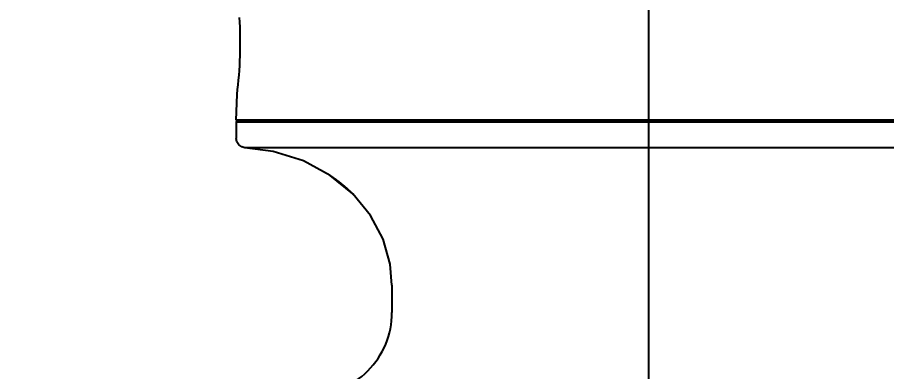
# Model space of a CAD drawing. Header units: millimetres. Extents: x 0 to 5600, y -67 to 2530.
# Drawn here: x 5153.1 to 5250.5, y 952.7 to 992.4 of the extents above; entities that cross this region are included whole.
import ezdxf
from ezdxf.lldxf.tags import DXFTag

# ---------------------------------------------------------------- set-up
doc = ezdxf.new("R2010")
doc.units = ezdxf.units.MM
for name, color, linetype in [('내부선 및 부속', 4, 'Continuous'), ('중심선', 1, 'DASHED'), ('치수선', 7, 'Continuous')]:
    doc.layers.add(name, color=color, linetype=linetype)
doc.styles.add('____', font='')
doc.styles.get('____').set_extended_font_data('굴림')
tags = doc.linetypes.add('DASHED', pattern=[25.72, 12.86, -12.86]).pattern_tags.tags
tags[6:7] = [DXFTag(74, 4), DXFTag(75, 0), DXFTag(340, '0'), DXFTag(46, 0.0), DXFTag(50, 0.0), DXFTag(44, 0.0), DXFTag(45, 0.0)]
tags[4:5] = [DXFTag(74, 4), DXFTag(75, 0), DXFTag(340, '0'), DXFTag(46, 0.0), DXFTag(50, 0.0), DXFTag(44, 0.0), DXFTag(45, 0.0)]
doc.dimstyles.new('MSADIM', dxfattribs={"dimtxt": 33, "dimasz": 17, "dimexe": 10, "dimexo": 7.5, "dimgap": 10, "dimtad": 0, "dimtih": 1, "dimtoh": 1, "dimdec": 0, "dimzin": 1, "dimdsep": 46, "dimtxsty": '____', "dimcen": 11.25, "dimadec": 0, "dimazin": 0, "dimtfac": 1, "dimtdec": 0, "dimtix": 1, "dimtmove": 0, "dimatfit": 3, "dimfxl": 1, "dimtolj": 1, "dimtzin": 1, "dimarcsym": 0})

# ---------------------------------------------------------------- blocks, each defined once
blk = doc.blocks.new('*D25')
at = {"layer": '치수선', "color": 0, "linetype": 'Continuous', "lineweight": -2, "transparency": 16777216}
for p, q in [((5103.783, 991.986), (5103.783, 1141.659)), ((5223.783, 1099.842), (5223.783, 1141.659)), ((5120.783, 1131.659), (5127.134, 1131.659)), ((5206.783, 1131.659), (5198.999, 1131.659))]:
    blk.add_line(p, q, dxfattribs=at)
at = {"layer": '치수선', "color": 0, "linetype": 'Continuous', "transparency": 16777216}
for points in [[(5120.783, 1134.492), (5120.783, 1128.826), (5103.783, 1131.659)], [(5206.783, 1134.492), (5206.783, 1128.826), (5223.783, 1131.659)]]:
    blk.add_solid(points, dxfattribs=at)
at = {"layer": '치수선', "color": 0, "linetype": 'Continuous', "transparency": 16777216, "insert": (5163.066, 1131.659), "char_height": 25, "attachment_point": 5, "style": '____'}
blk.add_mtext('\\A1;120', dxfattribs=at)

msp = doc.modelspace()

# ---------------------------------------------------------------- linework, layer by layer
at = {"layer": '내부선 및 부속', "linetype": 'Continuous'}
for p, q in [((5177.588, 980.911), (5177.679, 983.786)), ((5269.978, 980.911), (5177.588, 980.911)), ((5177.588, 980.706), (5177.588, 978.833)), ((5177.588, 980.706), (5269.978, 980.706)), ((5178.564, 977.807), (5178.194, 977.896)), ((5181.477, 977.806), (5178.564, 977.807)), ((5181.728, 977.391), (5178.564, 977.807)), ((5201.148, 977.811), (5181.477, 977.806)), ((5223.783, 977.815), (5201.148, 977.811)), ((5246.418, 977.811), (5223.783, 977.815)), ((5266.089, 977.806), (5246.418, 977.811)), ((5195.039, 962.431), (5195.039, 962.43)), ((5195.039, 962.431), (5195.039, 959.354)), ((5195.039, 962.43), (5195.039, 962.43))]:
    msp.add_line(p, q, dxfattribs=at)
at = {"layer": '내부선 및 부속', "linetype": 'Continuous', "flags": 128}
for points in [[(5178.194, 977.896), (5177.863, 978.133), (5177.65, 978.481), (5177.588, 978.833)], [(5195.039, 962.426), (5194.832, 964.793), (5194.039, 967.57), (5192.633, 970.234), (5190.64, 972.655), (5188.105, 974.72), (5185.106, 976.329), (5181.728, 977.391)], [(5188.117, 974.714), (5188.146, 974.694), (5188.175, 974.675), (5188.204, 974.655), (5188.232, 974.636), (5188.261, 974.616), (5188.29, 974.597), (5188.319, 974.577), (5188.347, 974.557), (5188.376, 974.537), (5188.404, 974.518), (5188.433, 974.498), (5188.461, 974.478), (5188.49, 974.458), (5188.518, 974.438), (5188.546, 974.418), (5188.575, 974.397), (5188.603, 974.377), (5188.631, 974.357), (5188.659, 974.336), (5188.687, 974.316), (5188.715, 974.296), (5188.743, 974.275), (5188.771, 974.255), (5188.799, 974.234), (5188.827, 974.213), (5188.855, 974.193), (5188.883, 974.172), (5188.91, 974.151), (5188.938, 974.13), (5188.966, 974.109), (5188.993, 974.088), (5189.021, 974.067), (5189.048, 974.046), (5189.076, 974.025), (5189.103, 974.004), (5189.131, 973.983), (5189.158, 973.961), (5189.185, 973.94), (5189.212, 973.919), (5189.24, 973.897), (5189.267, 973.876), (5189.294, 973.854), (5189.321, 973.833), (5189.348, 973.811), (5189.375, 973.789), (5189.401, 973.767), (5189.428, 973.746), (5189.455, 973.724), (5189.482, 973.702), (5189.508, 973.68), (5189.535, 973.658), (5189.561, 973.636), (5189.588, 973.614), (5189.614, 973.592), (5189.641, 973.569), (5189.667, 973.547), (5189.693, 973.525), (5189.72, 973.503), (5189.746, 973.48), (5189.772, 973.458), (5189.798, 973.435), (5189.824, 973.413), (5189.85, 973.39), (5189.876, 973.368), (5189.902, 973.345), (5189.928, 973.322), (5189.953, 973.299), (5189.979, 973.276), (5190.005, 973.254), (5190.03, 973.231), (5190.056, 973.208), (5190.081, 973.185), (5190.107, 973.162), (5190.132, 973.139), (5190.158, 973.115), (5190.183, 973.092), (5190.208, 973.069), (5190.233, 973.046), (5190.258, 973.022), (5190.283, 972.999), (5190.308, 972.976), (5190.333, 972.952), (5190.358, 972.929), (5190.383, 972.905), (5190.408, 972.881), (5190.432, 972.858), (5190.457, 972.834), (5190.482, 972.81), (5190.506, 972.787), (5190.531, 972.763), (5190.555, 972.739), (5190.579, 972.715), (5190.604, 972.691), (5190.628, 972.667), (5190.652, 972.643)]]:
    msp.add_lwpolyline(points, dxfattribs=at)
at = {"layer": '내부선 및 부속', "linetype": 'Continuous'}
for centre, radius, start, end in [((5132.003, 989.547), 46.038, 352.81109, 3.56381), ((5177.793, 980.706), 0.205, 90, 180), ((5185.801, 959.354), 9.239, 269.99986, 0.00023)]:
    msp.add_arc(centre, radius, start, end, dxfattribs=at)
at = {"layer": '중심선'}
msp.add_line((5223.783, 1092.342), (5223.783, 210.2), dxfattribs=at)

# ---------------------------------------------------------------- dimensions: what is measured, and where the dimension line sits
at = {"layer": '치수선', "linetype": 'Continuous'}
dim = msp.add_linear_dim(base=(5223.783, 1131.659), p1=(5103.783, 984.486), p2=(5223.783, 1092.342), dimstyle='MSADIM', override={"dimtxt": 25}, dxfattribs=at)
dim.commit()
dim.dimension.update_dxf_attribs({"geometry": '*D25', "text_midpoint": (5163.066, 1131.659), "dimtype": 160})

doc.saveas('drawing.dxf')
